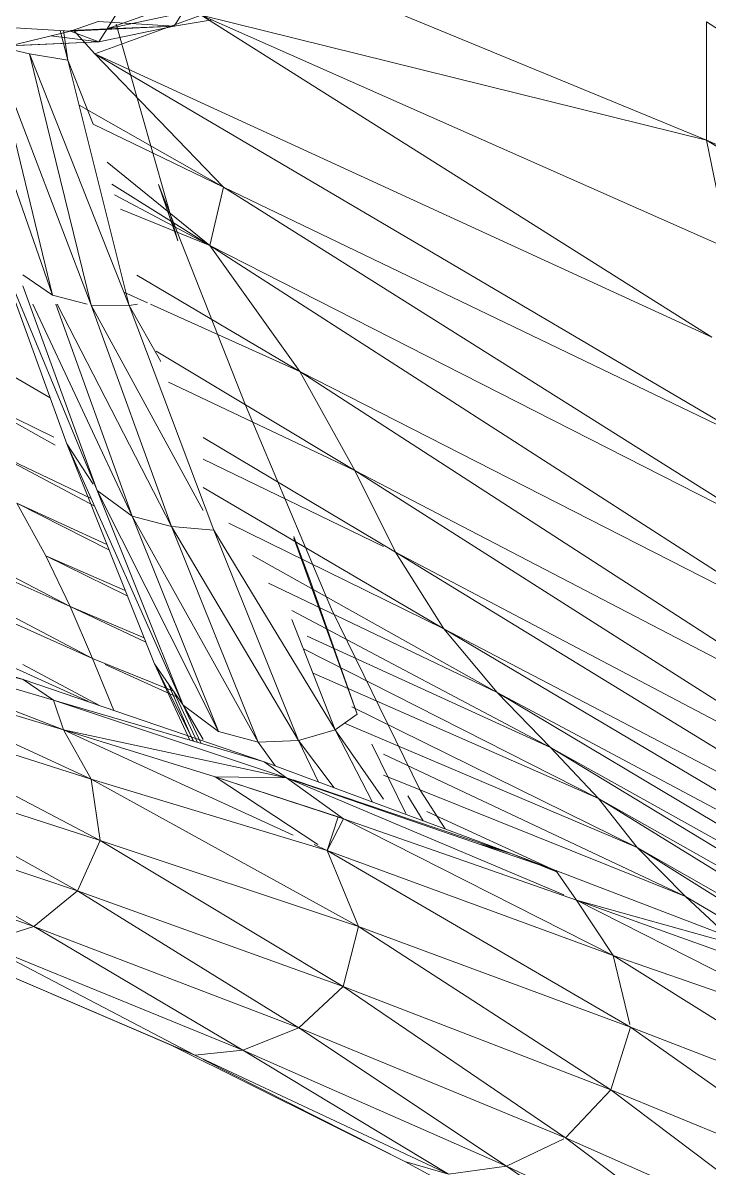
# Model space of a CAD drawing. Header units: millimetres. Extents: x -8546 to 211781, y -3000 to 31870.
# Drawn here: x -4606.4 to -4571.6, y 2760.4 to 2818.4 of the extents above; entities that cross this region are included whole.
import ezdxf

# ---------------------------------------------------------------- set-up
doc = ezdxf.new("R2010")
doc.units = ezdxf.units.MM
doc.layers.add('G-IMPT', color=8, linetype='Continuous', lineweight=9)
doc.layers.add('I-FURN', color=30, linetype='Continuous', lineweight=9)

# ---------------------------------------------------------------- blocks, each defined once
blk = doc.blocks.new('Artificial banana plant 1500mm - Family 4__C1-728657-Begane grond')
at = {"layer": 'G-IMPT'}
for p, q in [((-182.64, 165.337), (-158.978, 155.578)), ((-182.64, 165.337), (-158.978, 155.578)), ((-189.338, 161.217), (-185.068, 162.75)), ((-189.338, 161.217), (-185.068, 162.75)), ((-191.188, 161.11), (-206.918, 162.005)), ((-191.188, 161.11), (-206.918, 162.005)), ((-189.948, 159.954), (-184.578, 161.904)), ((-189.948, 159.954), (-184.578, 161.904)), ((-185.518, 162.023), (-189.338, 161.217)), ((-189.338, 161.217), (-185.518, 162.023)), ((-188.888, 161.929), (-189.338, 161.217)), ((-188.888, 161.929), (-189.338, 161.217)), ((-185.518, 162.023), (-185.938, 161.354)), ((-185.518, 162.023), (-185.938, 161.354)), ((-184.578, 161.904), (-158.718, 145.617)), ((-184.578, 161.904), (-158.718, 145.617)), ((-184.578, 161.904), (-157.848, 150.084)), ((-184.578, 161.904), (-157.848, 150.084)), ((-184.578, 161.904), (-158.978, 155.578)), ((-184.578, 161.904), (-158.978, 155.578)), ((-189.778, 161.586), (-191.188, 161.11)), ((-189.778, 161.586), (-191.188, 161.11)), ((-185.938, 161.354), (-191.188, 161.11)), ((-185.938, 161.354), (-191.188, 161.11)), ((-189.338, 161.217), (-191.188, 161.132)), ((-191.188, 161.132), (-189.338, 161.217)), ((-189.948, 159.954), (-191.038, 161.16)), ((-189.948, 159.954), (-191.038, 161.16)), ((-185.938, 161.354), (-189.778, 161.586)), ((-185.938, 161.354), (-189.778, 161.586)), ((-185.938, 161.354), (-189.758, 160.556)), ((-185.938, 161.354), (-189.758, 160.556)), ((-189.338, 161.217), (-189.758, 160.556)), ((-189.338, 161.217), (-189.758, 160.556)), ((-185.938, 161.354), (-189.338, 161.217)), ((-185.938, 161.354), (-189.338, 161.217)), ((-188.878, 161.463), (-185.758, 150.486)), ((-188.878, 161.463), (-185.758, 150.486)), ((-184.018, 161.677), (-185.938, 161.354)), ((-184.018, 161.677), (-185.938, 161.354)), ((-130.018, 142.891), (-158.978, 161.577)), ((-130.018, 142.891), (-158.978, 161.577)), ((-158.978, 155.578), (-158.978, 161.577)), ((-158.978, 155.578), (-158.978, 161.577)), ((-196.605, 160.661), (-192.098, 147.738)), ((-196.605, 160.661), (-192.098, 147.738)), ((-191.188, 161.11), (-194.258, 160.356)), ((-191.188, 161.11), (-194.258, 160.356)), ((-189.758, 160.556), (-192.177, 160.867)), ((-189.758, 160.556), (-192.177, 160.867)), ((-191.714, 161.139), (-191.328, 159.642)), ((-191.714, 161.139), (-191.328, 159.642)), ((-191.539, 161.13), (-191.328, 159.642)), ((-191.539, 161.13), (-191.328, 159.642)), ((-189.758, 160.556), (-191.188, 161.11)), ((-189.758, 160.556), (-191.188, 161.11)), ((-193.268, 159.955), (-195.168, 160.389)), ((-193.268, 159.955), (-195.168, 160.389)), ((-195.168, 160.389), (-190.148, 147.234)), ((-195.168, 160.389), (-190.148, 147.234)), ((-195.168, 160.389), (-192.098, 147.738)), ((-195.168, 160.389), (-192.098, 147.738)), ((-189.758, 160.556), (-194.258, 160.356)), ((-189.758, 160.556), (-194.258, 160.356)), ((-189.758, 160.556), (-193.597, 160.386)), ((-189.758, 160.556), (-193.597, 160.386)), ((-191.328, 159.642), (-193.268, 159.955)), ((-191.328, 159.642), (-193.268, 159.955)), ((-193.268, 159.955), (-188.218, 147.222)), ((-193.268, 159.955), (-188.218, 147.222)), ((-193.268, 159.955), (-190.148, 147.234)), ((-193.268, 159.955), (-190.148, 147.234)), ((-191.328, 159.642), (-190.039, 156.402)), ((-191.328, 159.642), (-190.039, 156.402)), ((-191.328, 159.642), (-188.218, 147.222)), ((-191.328, 159.642), (-188.218, 147.222)), ((-189.948, 159.954), (-183.448, 153.208)), ((-189.948, 159.954), (-183.448, 153.208)), ((-189.948, 159.954), (-158.718, 145.617)), ((-189.948, 159.954), (-158.718, 145.617)), ((-189.948, 159.954), (-156.468, 140.235)), ((-189.948, 159.954), (-156.468, 140.235)), ((-190.754, 157.349), (-183.448, 153.208)), ((-190.754, 157.349), (-183.448, 153.208)), ((-190.042, 156.402), (-183.448, 153.208)), ((-190.042, 156.402), (-183.448, 153.208)), ((-128.508, 136.653), (-158.978, 155.578)), ((-128.508, 136.653), (-158.978, 155.578)), ((-130.018, 142.891), (-158.978, 155.578)), ((-130.018, 142.891), (-158.978, 155.578)), ((-157.848, 150.084), (-158.978, 155.578)), ((-157.848, 150.084), (-158.978, 155.578)), ((-189.338, 154.463), (-184.138, 150.25)), ((-189.338, 154.463), (-184.138, 150.25)), ((-189.086, 153.361), (-184.138, 150.25)), ((-189.086, 153.361), (-184.138, 150.25)), ((-185.758, 150.486), (-186.738, 153.334)), ((-185.758, 150.486), (-186.738, 153.334)), ((-186.738, 153.334), (-182.328, 142.174)), ((-186.738, 153.334), (-182.328, 142.174)), ((-183.448, 153.208), (-184.138, 150.25)), ((-183.448, 153.208), (-184.138, 150.25)), ((-183.448, 153.208), (-156.468, 140.235)), ((-183.448, 153.208), (-156.468, 140.235)), ((-183.448, 153.208), (-155.918, 135.879)), ((-183.448, 153.208), (-155.918, 135.879)), ((-188.962, 152.819), (-184.138, 150.25)), ((-188.962, 152.819), (-184.138, 150.25)), ((-184.138, 150.25), (-188.654, 152.088)), ((-184.138, 150.25), (-188.654, 152.088)), ((-195.278, 150.97), (-191.378, 140.206)), ((-195.278, 150.97), (-191.378, 140.206)), ((-195.278, 150.97), (-189.828, 137.856)), ((-195.278, 150.97), (-189.828, 137.856)), ((-184.138, 150.25), (-155.918, 135.879)), ((-184.138, 150.25), (-155.918, 135.879)), ((-184.138, 150.25), (-153.688, 130.663)), ((-184.138, 150.25), (-153.688, 130.663)), ((-184.138, 150.25), (-179.578, 143.88)), ((-184.138, 150.25), (-179.578, 143.88)), ((-192.098, 147.738), (-193.597, 148.768)), ((-192.098, 147.738), (-193.597, 148.768)), ((-187.83, 148.755), (-179.578, 143.88)), ((-187.83, 148.755), (-179.578, 143.88)), ((-193.597, 148.21), (-189.828, 137.856)), ((-193.597, 148.21), (-189.828, 137.856)), ((-187.293, 147.358), (-188.485, 147.896)), ((-187.293, 147.358), (-188.485, 147.896)), ((-193.086, 147.284), (-188.058, 136.553)), ((-193.086, 147.284), (-188.058, 136.553)), ((-190.341, 147.284), (-192.098, 147.738)), ((-190.341, 147.284), (-192.098, 147.738)), ((-191.934, 147.284), (-188.058, 136.553)), ((-191.934, 147.284), (-188.058, 136.553)), ((-191.865, 147.284), (-186.068, 136.023)), ((-191.865, 147.284), (-186.068, 136.023)), ((-187.797, 147.284), (-188.218, 147.222)), ((-187.797, 147.284), (-188.218, 147.222)), ((-179.578, 143.88), (-187.129, 147.284)), ((-179.578, 143.88), (-187.129, 147.284)), ((-188.218, 147.222), (-190.148, 147.234)), ((-188.218, 147.222), (-190.148, 147.234)), ((-190.148, 147.234), (-184.47, 136.84)), ((-190.148, 147.234), (-184.47, 136.84)), ((-190.148, 147.234), (-186.068, 136.023)), ((-190.148, 147.234), (-186.068, 136.023)), ((-188.218, 147.222), (-186.612, 144.379)), ((-188.218, 147.222), (-186.612, 144.379)), ((-188.218, 147.222), (-183.928, 135.848)), ((-188.218, 147.222), (-183.928, 135.848)), ((-192.223, 142.537), (-198.778, 146.378)), ((-192.223, 142.537), (-198.778, 146.378)), ((-217.198, 145.553), (-191.208, 131.976)), ((-217.198, 145.553), (-191.208, 131.976)), ((-186.857, 144.905), (-176.788, 138.869)), ((-186.857, 144.905), (-176.788, 138.869)), ((-153.688, 130.663), (-179.578, 143.88)), ((-153.688, 130.663), (-179.578, 143.88)), ((-179.578, 143.88), (-151.498, 125.697)), ((-179.578, 143.88), (-151.498, 125.697)), ((-179.578, 143.88), (-176.788, 138.869)), ((-179.578, 143.88), (-176.788, 138.869)), ((-176.788, 138.869), (-186.222, 143.336)), ((-176.788, 138.869), (-186.222, 143.336)), ((-215.848, 142.927), (-190.068, 129.344)), ((-215.848, 142.927), (-190.068, 129.344)), ((-215.848, 142.927), (-191.208, 131.976)), ((-215.848, 142.927), (-191.208, 131.976)), ((-191.969, 140.152), (-197.158, 143.055)), ((-191.969, 140.152), (-197.158, 143.055)), ((-192.036, 140.543), (-197.158, 143.055)), ((-192.036, 140.543), (-197.158, 143.055)), ((-182.328, 142.174), (-177.968, 131.846)), ((-182.328, 142.174), (-177.968, 131.846)), ((-215.158, 140.612), (-190.068, 129.344)), ((-215.158, 140.612), (-190.068, 129.344)), ((-174.728, 134.722), (-184.47, 140.541)), ((-174.728, 134.722), (-184.47, 140.541)), ((-189.984, 137.078), (-195.518, 140.011)), ((-189.984, 137.078), (-195.518, 140.011)), ((-190.148, 137.446), (-195.518, 140.011)), ((-190.148, 137.446), (-195.518, 140.011)), ((-191.378, 140.206), (-186.938, 129.07)), ((-191.378, 140.206), (-186.938, 129.07)), ((-190.032, 138.166), (-191.378, 140.206)), ((-190.032, 138.166), (-191.378, 140.206)), ((-191.378, 140.206), (-185.488, 126.987)), ((-191.378, 140.206), (-185.488, 126.987)), ((-184.47, 139.444), (-175.343, 135.021)), ((-184.47, 139.444), (-175.343, 135.021)), ((-215.758, 138.793), (-190.283, 127.163)), ((-215.758, 138.793), (-190.283, 127.163)), ((-174.728, 134.722), (-176.788, 138.869)), ((-174.728, 134.722), (-176.788, 138.869)), ((-148.988, 121.173), (-176.788, 138.869)), ((-148.988, 121.173), (-176.788, 138.869)), ((-151.498, 125.697), (-176.788, 138.869)), ((-151.498, 125.697), (-176.788, 138.869)), ((-172.288, 130.856), (-184.47, 137.995)), ((-172.288, 130.856), (-184.47, 137.995)), ((-188.058, 136.553), (-189.828, 137.856)), ((-188.058, 136.553), (-189.828, 137.856)), ((-189.828, 137.856), (-183.688, 125.658)), ((-189.828, 137.856), (-183.688, 125.658)), ((-189.828, 137.856), (-185.488, 126.987)), ((-189.828, 137.856), (-185.488, 126.987)), ((-189.238, 134.839), (-193.908, 137.208)), ((-189.238, 134.839), (-193.908, 137.208)), ((-189.351, 135.122), (-193.908, 137.208)), ((-189.351, 135.122), (-193.908, 137.208)), ((-193.908, 137.208), (-192.438, 134.548)), ((-193.908, 137.208), (-192.438, 134.548)), ((-186.068, 136.023), (-188.058, 136.553)), ((-186.068, 136.023), (-188.058, 136.553)), ((-188.058, 136.553), (-181.688, 125.111)), ((-188.058, 136.553), (-181.688, 125.111)), ((-188.058, 136.553), (-183.688, 125.658)), ((-188.058, 136.553), (-183.688, 125.658)), ((-183.928, 135.848), (-186.068, 136.023)), ((-183.928, 135.848), (-186.068, 136.023)), ((-186.068, 136.023), (-179.648, 125.198)), ((-186.068, 136.023), (-179.648, 125.198)), ((-186.068, 136.023), (-181.688, 125.111)), ((-186.068, 136.023), (-181.688, 125.111)), ((-183.928, 135.848), (-177.778, 125.742)), ((-183.928, 135.848), (-177.778, 125.742)), ((-183.928, 135.848), (-179.648, 125.198)), ((-183.928, 135.848), (-179.648, 125.198)), ((-172.288, 130.856), (-183.177, 136.198)), ((-172.288, 130.856), (-183.177, 136.198)), ((-179.058, 133.289), (-179.883, 135.52)), ((-179.881, 135.436), (-176.678, 126.536)), ((-179.881, 135.436), (-176.678, 126.536)), ((-188.31, 132.511), (-192.438, 134.548)), ((-188.31, 132.511), (-192.438, 134.548)), ((-188.419, 132.784), (-192.438, 134.548)), ((-188.419, 132.784), (-192.438, 134.548)), ((-192.438, 134.548), (-191.208, 131.976)), ((-192.438, 134.548), (-191.208, 131.976)), ((-169.578, 127.624), (-181.972, 134.559)), ((-169.578, 127.624), (-181.972, 134.559)), ((-172.288, 130.856), (-174.728, 134.722)), ((-172.288, 130.856), (-174.728, 134.722)), ((-145.858, 117.043), (-174.728, 134.722)), ((-145.858, 117.043), (-174.728, 134.722)), ((-174.728, 134.722), (-148.988, 121.173)), ((-174.728, 134.722), (-148.988, 121.173)), ((-169.578, 127.624), (-181.163, 133.156)), ((-169.578, 127.624), (-181.163, 133.156)), ((-179.058, 133.289), (-176.678, 126.536)), ((-206.098, 132.183), (-193.578, 128.291)), ((-206.098, 132.183), (-193.578, 128.291)), ((-190.068, 129.344), (-191.208, 131.976)), ((-190.068, 129.344), (-191.208, 131.976)), ((-187.377, 130.171), (-191.208, 131.976)), ((-187.377, 130.171), (-191.208, 131.976)), ((-187.462, 130.384), (-191.208, 131.976)), ((-187.462, 130.384), (-191.208, 131.976)), ((-166.888, 124.839), (-179.973, 131.773)), ((-166.888, 124.839), (-179.973, 131.773)), ((-177.968, 131.846), (-173.478, 122.674)), ((-177.968, 131.846), (-173.478, 122.674)), ((-205.528, 131.161), (-191.538, 125.728)), ((-205.528, 131.161), (-191.538, 125.728)), ((-205.528, 131.161), (-192.048, 127.243)), ((-205.528, 131.161), (-192.048, 127.243)), ((-205.528, 131.161), (-193.578, 128.291)), ((-205.528, 131.161), (-193.578, 128.291)), ((-179.977, 131.326), (-177.778, 125.742)), ((-179.977, 131.326), (-177.778, 125.742)), ((-166.888, 124.839), (-179.197, 130.474)), ((-166.888, 124.839), (-179.197, 130.474)), ((-142.178, 113.008), (-172.288, 130.856)), ((-142.178, 113.008), (-172.288, 130.856)), ((-169.578, 127.624), (-172.288, 130.856)), ((-169.578, 127.624), (-172.288, 130.856)), ((-172.288, 130.856), (-145.858, 117.043)), ((-172.288, 130.856), (-145.858, 117.043)), ((-188.992, 126.721), (-190.068, 129.344)), ((-188.992, 126.721), (-190.068, 129.344)), ((-190.068, 129.344), (-185.965, 127.697)), ((-190.068, 129.344), (-185.965, 127.697)), ((-164.458, 122.265), (-179.393, 129.843)), ((-164.458, 122.265), (-179.393, 129.843)), ((-203.108, 129.218), (-191.538, 125.728)), ((-203.108, 129.218), (-191.538, 125.728)), ((-190.148, 123.232), (-202.724, 129.041)), ((-190.148, 123.232), (-202.724, 129.041)), ((-193.596, 129.049), (-189.721, 126.97)), ((-193.596, 129.049), (-189.721, 126.97)), ((-185.827, 127.4), (-189.424, 129.049)), ((-185.827, 127.4), (-189.424, 129.049)), ((-186.938, 129.07), (-185.14, 125.208)), ((-186.938, 129.07), (-185.14, 125.208)), ((-185.488, 126.987), (-186.938, 129.07)), ((-185.488, 126.987), (-186.938, 129.07)), ((-186.938, 129.07), (-184.935, 125.149)), ((-186.938, 129.07), (-184.935, 125.149)), ((-177.563, 129.049), (-176.678, 126.536)), ((-193.597, 128.297), (-193.578, 128.291)), ((-193.597, 128.297), (-193.578, 128.291)), ((-193.578, 128.291), (-181.388, 124.115)), ((-193.578, 128.291), (-181.388, 124.115)), ((-192.048, 127.243), (-193.578, 128.291)), ((-192.048, 127.243), (-193.578, 128.291)), ((-164.458, 122.265), (-178.906, 128.608)), ((-164.458, 122.265), (-178.906, 128.608)), ((-204.228, 127.739), (-189.678, 120.135)), ((-204.228, 127.739), (-189.678, 120.135)), ((-204.228, 127.739), (-190.148, 123.232)), ((-204.228, 127.739), (-190.148, 123.232)), ((-186.248, 128.079), (-184.972, 125.16)), ((-186.248, 128.079), (-184.972, 125.16)), ((-185.932, 127.625), (-184.757, 125.097)), ((-185.932, 127.625), (-184.757, 125.097)), ((-138.008, 108.777), (-169.578, 127.624)), ((-138.008, 108.777), (-169.578, 127.624)), ((-142.178, 113.008), (-169.578, 127.624)), ((-142.178, 113.008), (-169.578, 127.624)), ((-166.888, 124.839), (-169.578, 127.624)), ((-166.888, 124.839), (-169.578, 127.624)), ((-191.538, 125.728), (-192.048, 127.243)), ((-191.538, 125.728), (-192.048, 127.243)), ((-192.048, 127.243), (-180.248, 123.311)), ((-192.048, 127.243), (-180.248, 123.311)), ((-192.048, 127.243), (-181.388, 124.115)), ((-192.048, 127.243), (-181.388, 124.115)), ((-183.688, 125.658), (-185.488, 126.987)), ((-183.688, 125.658), (-185.488, 126.987)), ((-185.488, 126.987), (-184.47, 125.242)), ((-185.488, 126.987), (-184.47, 125.242)), ((-185.488, 126.987), (-184.577, 125.045)), ((-185.488, 126.987), (-184.577, 125.045)), ((-176.678, 126.536), (-177.778, 125.742)), ((-176.678, 126.536), (-177.778, 125.742)), ((-162.498, 119.772), (-176.943, 126.901)), ((-162.498, 119.772), (-176.943, 126.901)), ((-162.498, 119.772), (-177.32, 126.073)), ((-162.498, 119.772), (-177.32, 126.073)), ((-190.148, 123.232), (-191.538, 125.728)), ((-190.148, 123.232), (-191.538, 125.728)), ((-191.538, 125.728), (-179.907, 120.411)), ((-191.538, 125.728), (-179.907, 120.411)), ((-191.538, 125.728), (-183.868, 123.358)), ((-191.538, 125.728), (-183.868, 123.358)), ((-191.538, 125.728), (-180.248, 123.311)), ((-191.538, 125.728), (-180.248, 123.311)), ((-181.688, 125.111), (-183.688, 125.658)), ((-181.688, 125.111), (-183.688, 125.658)), ((-177.778, 125.742), (-179.648, 125.198)), ((-177.778, 125.742), (-179.648, 125.198)), ((-175.343, 122.225), (-177.778, 125.742)), ((-175.343, 122.225), (-177.778, 125.742)), ((-177.778, 125.742), (-175.892, 122.081)), ((-177.778, 125.742), (-175.892, 122.081)), ((-179.648, 125.198), (-181.688, 125.111)), ((-179.648, 125.198), (-181.688, 125.111)), ((-181.688, 125.111), (-180.83, 123.909)), ((-181.688, 125.111), (-180.83, 123.909)), ((-179.648, 125.198), (-177.838, 122.801)), ((-179.648, 125.198), (-177.838, 122.801)), ((-179.648, 125.198), (-178.623, 123.092)), ((-179.648, 125.198), (-178.623, 123.092)), ((-174.215, 121.499), (-175.935, 125.017)), ((-174.215, 121.499), (-175.935, 125.017)), ((-136.638, 106.514), (-166.888, 124.839)), ((-136.638, 106.514), (-166.888, 124.839)), ((-138.008, 108.777), (-166.888, 124.839)), ((-138.008, 108.777), (-166.888, 124.839)), ((-164.458, 122.265), (-166.888, 124.839)), ((-164.458, 122.265), (-166.888, 124.839)), ((-203.058, 124.431), (-190.838, 117.581)), ((-203.058, 124.431), (-190.838, 117.581)), ((-203.058, 124.431), (-189.678, 120.135)), ((-203.058, 124.431), (-189.678, 120.135)), ((-181.388, 124.115), (-168.818, 119.462)), ((-181.388, 124.115), (-168.818, 119.462)), ((-180.248, 123.311), (-181.388, 124.115)), ((-180.248, 123.311), (-181.388, 124.115)), ((-160.048, 117.294), (-175.343, 124.501)), ((-160.048, 117.294), (-175.343, 124.501)), ((-189.678, 120.135), (-190.148, 123.232)), ((-189.678, 120.135), (-190.148, 123.232)), ((-190.148, 123.232), (-176.608, 115.772)), ((-190.148, 123.232), (-176.608, 115.772)), ((-190.148, 123.232), (-178.198, 119.629)), ((-190.148, 123.232), (-178.198, 119.629)), ((-177.368, 121.237), (-183.868, 123.358)), ((-177.628, 121.323), (-183.868, 123.358)), ((-183.868, 123.358), (-177.368, 121.237)), ((-183.868, 123.358), (-177.628, 121.323)), ((-183.868, 123.358), (-177.368, 121.237)), ((-183.868, 123.358), (-177.628, 121.323)), ((-178.656, 119.931), (-183.868, 123.358)), ((-178.656, 119.931), (-183.868, 123.358)), ((-183.868, 123.358), (-180.248, 123.311)), ((-183.868, 123.358), (-180.248, 123.311)), ((-180.248, 123.311), (-177.368, 121.237)), ((-180.248, 123.311), (-177.368, 121.237)), ((-180.248, 123.311), (-166.216, 117.387)), ((-180.248, 123.311), (-166.216, 117.387)), ((-180.248, 123.311), (-166.608, 118.609)), ((-180.248, 123.311), (-166.608, 118.609)), ((-179.907, 123.197), (-168.818, 119.462)), ((-179.907, 123.197), (-168.818, 119.462)), ((-175.343, 123.434), (-160.048, 117.294)), ((-175.343, 123.434), (-160.048, 117.294)), ((-174.109, 122.39), (-173.329, 121.132)), ((-174.109, 122.39), (-173.329, 121.132)), ((-173.478, 122.674), (-172.209, 120.717)), ((-173.478, 122.674), (-172.209, 120.717)), ((-203.978, 121.981), (-193.048, 115.782)), ((-203.978, 121.981), (-193.048, 115.782)), ((-203.978, 121.981), (-190.838, 117.581)), ((-203.978, 121.981), (-190.838, 117.581)), ((-144.005, 109.633), (-164.458, 122.265)), ((-144.005, 109.633), (-164.458, 122.265)), ((-136.638, 106.514), (-164.458, 122.265)), ((-136.638, 106.514), (-164.458, 122.265)), ((-162.498, 119.772), (-164.458, 122.265)), ((-162.498, 119.772), (-164.458, 122.265)), ((-178.198, 119.629), (-177.628, 121.323)), ((-178.198, 119.629), (-177.628, 121.323)), ((-178.198, 119.629), (-177.628, 121.323)), ((-177.368, 121.237), (-178.198, 119.629)), ((-178.198, 119.629), (-177.368, 121.237)), ((-178.198, 119.629), (-177.368, 121.237)), ((-177.368, 121.237), (-177.628, 121.323)), ((-177.368, 121.237), (-177.628, 121.323)), ((-163.718, 114.309), (-177.368, 121.237)), ((-163.718, 114.309), (-177.368, 121.237)), ((-177.368, 121.237), (-165.568, 117.114)), ((-177.368, 121.237), (-165.568, 117.114)), ((-166.608, 118.594), (-173.153, 121.593)), ((-166.608, 118.594), (-173.153, 121.593)), ((-206.138, 120.434), (-193.048, 115.782)), ((-206.138, 120.434), (-193.048, 115.782)), ((-190.838, 117.581), (-189.678, 120.135)), ((-190.838, 117.581), (-189.678, 120.135)), ((-189.678, 120.135), (-177.378, 112.742)), ((-189.678, 120.135), (-177.378, 112.742)), ((-189.678, 120.135), (-176.608, 115.772)), ((-189.678, 120.135), (-176.608, 115.772)), ((-178.857, 119.931), (-178.198, 119.629)), ((-178.857, 119.931), (-178.198, 119.629)), ((-176.608, 115.772), (-178.198, 119.629)), ((-176.608, 115.772), (-178.198, 119.629)), ((-178.198, 119.629), (-162.828, 110.678)), ((-178.198, 119.629), (-162.828, 110.678)), ((-178.198, 119.629), (-163.718, 114.309)), ((-178.198, 119.629), (-163.718, 114.309)), ((-170.39, 119.931), (-168.818, 119.462)), ((-170.39, 119.931), (-168.818, 119.462)), ((-166.608, 118.609), (-168.818, 119.462)), ((-166.608, 118.609), (-168.818, 119.462)), ((-168.818, 119.462), (-166.608, 118.559)), ((-168.818, 119.462), (-166.608, 118.559)), ((-150.546, 112.323), (-162.498, 119.772)), ((-150.546, 112.323), (-162.498, 119.772)), ((-146.545, 110.678), (-162.498, 119.772)), ((-146.545, 110.678), (-162.498, 119.772)), ((-160.048, 117.294), (-162.498, 119.772)), ((-160.048, 117.294), (-162.498, 119.772)), ((-166.608, 118.609), (-155.078, 114.188)), ((-166.608, 118.609), (-155.078, 114.188)), ((-165.568, 117.114), (-166.608, 118.609)), ((-165.568, 117.114), (-166.608, 118.609)), ((-193.048, 115.782), (-190.838, 117.581)), ((-193.048, 115.782), (-190.838, 117.581)), ((-190.838, 117.581), (-179.628, 110.648)), ((-190.838, 117.581), (-179.628, 110.648)), ((-190.838, 117.581), (-177.378, 112.742)), ((-190.838, 117.581), (-177.378, 112.742)), ((-163.718, 114.309), (-165.568, 117.114)), ((-163.718, 114.309), (-165.568, 117.114)), ((-165.568, 117.114), (-152.008, 110.24)), ((-165.568, 117.114), (-152.008, 110.24)), ((-165.568, 117.114), (-157.978, 114.403)), ((-165.568, 117.114), (-157.978, 114.403)), ((-165.568, 117.114), (-155.078, 114.188)), ((-165.568, 117.114), (-155.078, 114.188)), ((-157.859, 115.254), (-160.048, 117.294)), ((-157.859, 115.254), (-160.048, 117.294)), ((-154.085, 113.779), (-160.048, 117.294)), ((-154.085, 113.779), (-160.048, 117.294)), ((-195.718, 114.924), (-193.048, 115.782)), ((-195.718, 114.924), (-193.048, 115.782)), ((-193.048, 115.782), (-182.458, 109.526)), ((-193.048, 115.782), (-182.458, 109.526)), ((-193.048, 115.782), (-179.628, 110.648)), ((-193.048, 115.782), (-179.628, 110.648)), ((-177.378, 112.742), (-176.608, 115.772)), ((-177.378, 112.742), (-176.608, 115.772)), ((-176.608, 115.772), (-163.828, 107.517)), ((-176.608, 115.772), (-163.828, 107.517)), ((-176.608, 115.772), (-162.828, 110.678)), ((-176.608, 115.772), (-162.828, 110.678)), ((-198.158, 114.96), (-186.058, 109.749)), ((-198.158, 114.96), (-186.058, 109.749)), ((-198.158, 114.96), (-184.898, 109.266)), ((-198.158, 114.96), (-184.898, 109.266)), ((-195.718, 114.924), (-184.898, 109.266)), ((-195.718, 114.924), (-184.898, 109.266)), ((-195.718, 114.924), (-182.458, 109.526)), ((-195.718, 114.924), (-182.458, 109.526)), ((-162.861, 110.813), (-163.718, 114.309)), ((-162.861, 110.813), (-163.718, 114.309)), ((-163.718, 114.309), (-149.938, 105.709)), ((-163.718, 114.309), (-149.938, 105.709)), ((-163.718, 114.309), (-152.008, 110.24)), ((-163.718, 114.309), (-152.008, 110.24)), ((-179.628, 110.648), (-177.378, 112.742)), ((-179.628, 110.648), (-177.378, 112.742)), ((-177.378, 112.742), (-166.118, 105.085)), ((-177.378, 112.742), (-166.118, 105.085)), ((-177.378, 112.742), (-163.828, 107.517)), ((-177.378, 112.742), (-163.828, 107.517)), ((-182.458, 109.526), (-179.628, 110.648)), ((-182.458, 109.526), (-179.628, 110.648)), ((-179.628, 110.648), (-169.108, 103.655)), ((-179.628, 110.648), (-169.108, 103.655)), ((-179.628, 110.648), (-166.118, 105.085)), ((-179.628, 110.648), (-166.118, 105.085)), ((-163.828, 107.517), (-162.828, 110.678)), ((-163.828, 107.517), (-162.828, 110.678)), ((-162.828, 110.678), (-150.528, 102.021)), ((-162.828, 110.678), (-150.528, 102.021)), ((-162.828, 110.678), (-149.938, 105.709)), ((-162.828, 110.678), (-149.938, 105.709)), ((-186.058, 109.749), (-174.258, 103.884)), ((-186.058, 109.749), (-174.258, 103.884)), ((-184.898, 109.266), (-182.458, 109.526)), ((-184.898, 109.266), (-182.458, 109.526)), ((-184.898, 109.266), (-172.048, 103.251)), ((-184.898, 109.266), (-172.048, 103.251)), ((-184.47, 109.05), (-174.258, 103.884)), ((-184.47, 109.05), (-174.258, 103.884)), ((-182.458, 109.526), (-172.048, 103.251)), ((-182.458, 109.526), (-172.048, 103.251)), ((-182.458, 109.526), (-169.108, 103.655)), ((-182.458, 109.526), (-169.108, 103.655)), ((-166.118, 105.085), (-163.828, 107.517)), ((-166.118, 105.085), (-163.828, 107.517)), ((-163.828, 107.517), (-152.828, 99.204)), ((-163.828, 107.517), (-152.828, 99.204)), ((-163.828, 107.517), (-150.528, 102.021)), ((-163.828, 107.517), (-150.528, 102.021)), ((-169.108, 103.655), (-166.216, 105.037)), ((-169.108, 103.655), (-166.216, 105.037)), ((-166.118, 105.085), (-155.968, 97.423)), ((-166.118, 105.085), (-155.968, 97.423)), ((-166.118, 105.085), (-152.828, 99.204)), ((-166.118, 105.085), (-152.828, 99.204)), ((-174.258, 103.884), (-161.028, 96.74)), ((-174.258, 103.884), (-161.028, 96.74)), ((-174.258, 103.884), (-172.048, 103.251)), ((-174.258, 103.884), (-172.048, 103.251)), ((-172.048, 103.251), (-169.108, 103.655)), ((-172.048, 103.251), (-169.108, 103.655)), ((-169.108, 103.655), (-158.998, 96.63)), ((-169.108, 103.655), (-158.998, 96.63)), ((-169.108, 103.655), (-155.968, 97.423)), ((-169.108, 103.655), (-155.968, 97.423))]:
    blk.add_line(p, q, dxfattribs=at)
blk = doc.blocks.new('Artificial banana plant 1500mm - Family 4__C2-728658-Begane grond')
blk.add_blockref('Artificial banana plant 1500mm - Family 4__C1-728657-Begane grond', (0, 0))
blk = doc.blocks.new('Artificial banana plant 1500mm - Family 4-728656-Begane grond')
blk.add_blockref('Artificial banana plant 1500mm - Family 4__C2-728658-Begane grond', (0, 0))
blk = doc.blocks.new('Artificial banana plant 1500mm - Ny märkning-728662-Begane grond')
blk.add_blockref('Artificial banana plant 1500mm - Family 4-728656-Begane grond', (0, 0))

msp = doc.modelspace()

# ---------------------------------------------------------------- block references
at = {"layer": 'I-FURN'}
msp.add_blockref('Artificial banana plant 1500mm - Ny märkning-728662-Begane grond', (-4412.758, 2656.875), dxfattribs=at)

doc.saveas('drawing.dxf')
